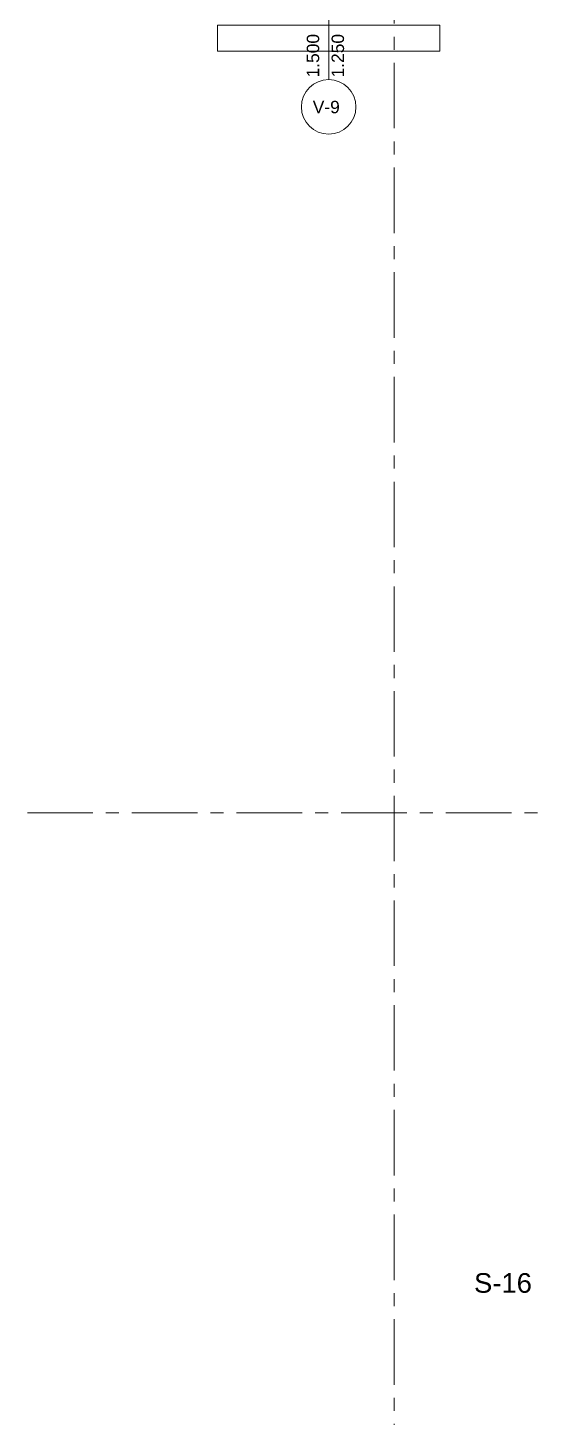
# Model space of a CAD drawing. Header units: inches. Extents: x -19 to 5698, y -728 to 92.
# Drawn here: x 18.27 to 22.16, y 19.06 to 29.68 of the extents above; entities that cross this region are included whole.
import ezdxf

# ---------------------------------------------------------------- set-up
doc = ezdxf.new("R2010")
doc.units = ezdxf.units.IN
doc.header["$MEASUREMENT"] = 0
doc.linetypes.add('Punto & Raya', pattern=[0.65, 0.5, -0.075, 0, -0.075])
for name, color, linetype in [('02 _ ARQ _ ALB _ Muros Interiores', 7, 'Continuous'), ('08 _ STR _ EXT _ 10 Vereda Exterior', 7, 'Continuous'), ('Interior - Mobiliario', 7, 'Continuous'), ('Marcador - Secciones', 7, 'Continuous')]:
    doc.layers.add(name, color=color, linetype=linetype)
doc.styles.add('Estilo_Generado_3', font='arial.ttf')
doc.styles.add('Estilo_Generado_4', font='swisse.ttf')

msp = doc.modelspace()

# ---------------------------------------------------------------- hatches: boundary and pattern name
at = {"layer": '08 _ STR _ EXT _ 10 Vereda Exterior', "linetype": 'Continuous', "lineweight": 13}
h = msp.add_hatch(dxfattribs=at)
h.set_pattern_fill('RETÍCULA_100X100_0002', color=251, style=0, pattern_type=2)
h.set_pattern_definition([(360, (3.7574, 18.3027), (0, 2.53199), []), (90, (3.7574, 18.3027), (-3.6, 0), [])])
h.paths.add_polyline_path([(2.17, 3.6213), (4.2913, 1.5), (9.32, 1.5), (9.32, 6.5), (40.52, 6.5), (40.52, 1.5), (52.92, 1.5), (52.92, 19.0859), (51.57, 19.0859), (51.57, 7.2), (9.07, 7.2), (9.07, 7.85), (6.5201, 7.85, -0.4142136), (6.2701, 8.1), (6.2701, 8.85, -0.4142126), (6.5201, 9.1), (9.07, 9.1), (9.07, 12), (6.5201, 12, -0.4142136), (6.2701, 12.25), (6.2701, 13, -0.4142126), (6.5201, 13.25), (9.07, 13.25), (9.07, 16.15), (6.5201, 16.15, -0.4142136), (6.2701, 16.4), (6.2701, 17.15, -0.4142126), (6.5201, 17.4), (8.77, 17.4), (8.7706, 21.0499), (2.17, 21.0499)])

# ---------------------------------------------------------------- linework, layer by layer
at = {"layer": '02 _ ARQ _ ALB _ Muros Interiores', "color": 165, "linetype": 'Continuous', "lineweight": 15}
msp.add_line((20.57, 29.2835), (20.57, 29.85), dxfattribs=at)
at = {"layer": '02 _ ARQ _ ALB _ Muros Interiores', "color": 251, "linetype": 'Continuous', "lineweight": 13, "flags": 128}
msp.add_lwpolyline([(20.3615, 29.075, 1), (20.7784, 29.075, 1)], format="xyb", close=True, dxfattribs=at)
at = {"layer": 'Interior - Mobiliario', "color": 175, "linetype": 'Continuous', "lineweight": 13, "flags": 128}
msp.add_lwpolyline([(19.72, 29.7), (21.42, 29.7), (21.42, 29.5001), (19.72, 29.5001)], close=True, dxfattribs=at)
at = {"layer": 'Marcador - Secciones', "color": 251, "linetype": 'Punto & Raya', "lineweight": 13, "true_color": 0x636466}
for p, q in [((21.07, 46.2111), (21.07, 0.8878)), ((4.6666, 23.6815), (28.9526, 23.6815))]:
    msp.add_line(p, q, dxfattribs=at)

# ---------------------------------------------------------------- texts
at = {"layer": '02 _ ARQ _ ALB _ Muros Interiores', "color": 5, "lineweight": 25, "char_height": 0.095, "attachment_point": 7, "rotation": 90, "style": 'Estilo_Generado_4'}
for s, insert in [('\\A1;{\\pql;\\pt0;\\fSwis721 Ex BT|b0|i0|c0|p34;1.500\\fSwis721 Ex BT|b0|i0|c0|p34;\\A1{\\H.66x;\\S^  ;}\\fSwis721 Ex BT|b0|i0|c0|p34;\\fSwis721 Ex BT|b0|i0|c0|p34;}', (20.525, 29.3)), ('\\A1;{\\pql;\\pt0;\\fSwis721 Ex BT|b0|i0|c0|p34;1.250\\fSwis721 Ex BT|b0|i0|c0|p34;\\A1{\\H.66x;\\S^  ;}\\fSwis721 Ex BT|b0|i0|c0|p34;\\fSwis721 Ex BT|b0|i0|c0|p34;}', (20.715, 29.3))]:
    msp.add_mtext(s, dxfattribs=dict(at, insert=insert))
at = {"layer": '02 _ ARQ _ ALB _ Muros Interiores', "color": 5, "lineweight": 25, "insert": (20.4484, 29.0249), "char_height": 0.095, "attachment_point": 7, "style": 'Estilo_Generado_4'}
msp.add_mtext('\\A1;{\\pql;\\pt0;\\fSwis721 Ex BT|b0|i0|c0|p34;V-9\\fSwis721 Ex BT|b0|i0|c0|p34;\\fSwis721 Ex BT|b0|i0|c0|p34;\\fSwis721 Ex BT|b0|i0|c0|p34;}', dxfattribs=at)
at = {"layer": 'Marcador - Secciones', "color": 152, "lineweight": 20, "insert": (22.1235, 20.0117), "char_height": 0.15, "attachment_point": 9, "style": 'Estilo_Generado_3'}
msp.add_mtext('\\A1;{\\pqr;\\pt0;\\fArial|b0|i0|c0|p34;S-16}', dxfattribs=at)

doc.saveas('drawing.dxf')
